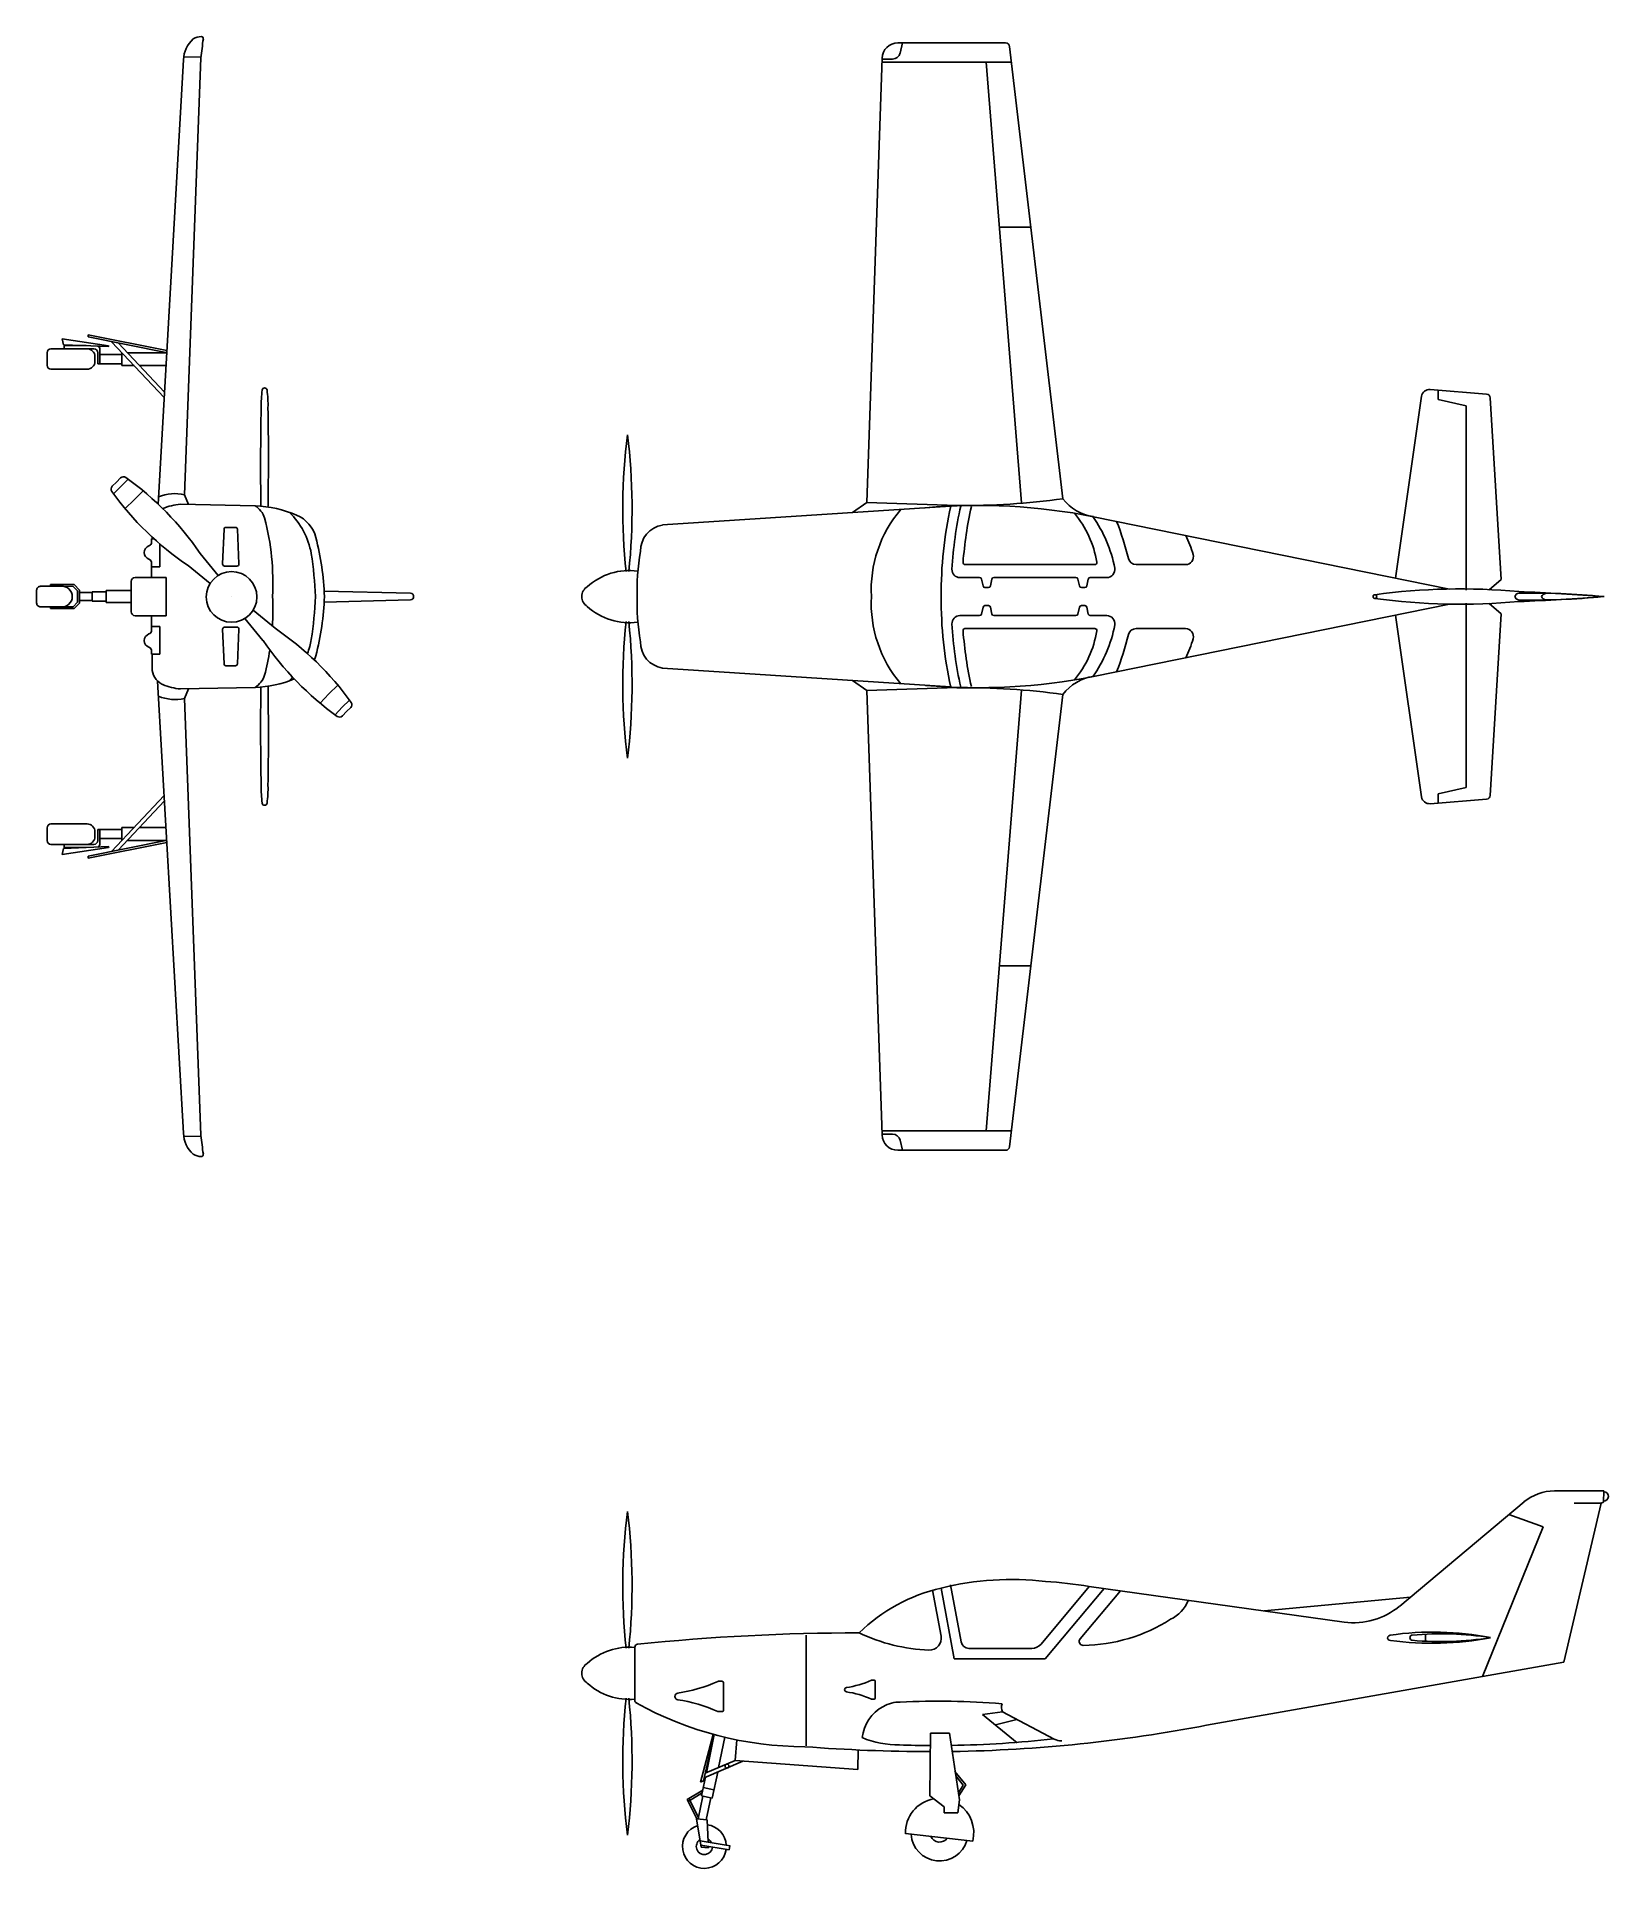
# Model space of a CAD drawing. Extents: x -1 to 396, y 31 to 494.
import ezdxf

# ---------------------------------------------------------------- set-up
doc = ezdxf.new("R2010")
doc.units = 0
doc.header["$LTSCALE"] = 0.000394
doc.header["$MEASUREMENT"] = 0
doc.layers.add('NEWSTUFF', color=7, linetype='CONTINUOUS')

msp = doc.modelspace()

# ---------------------------------------------------------------- linework, layer by layer
at = {"layer": 'NEWSTUFF', "linetype": 'CONTINUOUS'}
for p, q in [((216.95, 492.4), (244.18, 492.4)), ((217.52, 489.85), (218.11, 492.4)), ((258.67, 377.21), (245.17, 491.52)), ((30.02, 375.87), (36.46, 488.1)), ((36.5, 488.84), (40.88, 488.89)), ((36.72, 378.23), (40.86, 488.62)), ((209.15, 376.24), (212.96, 488.54)), ((212.92, 487.53), (245.64, 487.53)), ((212.95, 488.31), (215.57, 488.31)), ((248.16, 376.16), (239.29, 487.53)), ((242.61, 445.81), (250.57, 445.81)), ((17.5, 415.86), (5.75, 417.63)), ((5.75, 417.63), (6.14, 416.12)), ((12.32, 418.09), (12.38, 418.62)), ((31.95, 414.16), (12.32, 418.09)), ((32.24, 414.64), (12.38, 418.62)), ((31.56, 402.77), (18.28, 416.9)), ((1.96, 410.94), (1.96, 414.11)), ((2.96, 415.11), (12.07, 415.11)), ((6.14, 416.12), (17.57, 415.66)), ((6.33, 415.15), (6.33, 415.9)), ((6.33, 415.9), (11.81, 415.9)), ((13.79, 415.11), (11.97, 415.11)), ((14.07, 413.11), (14.07, 411.94)), ((14.79, 411.33), (14.79, 414.11)), ((15.34, 413.63), (15.34, 414.9)), ((20.85, 413.63), (15.34, 413.63)), ((15.34, 413.63), (15.34, 411.33)), ((17.57, 415.66), (17.5, 415.86)), ((31.64, 404.11), (19.93, 416.57)), ((20.85, 414.09), (20.85, 410.88)), ((32.21, 414.09), (22.26, 414.09)), ((12.07, 409.94), (2.96, 409.94)), ((15.34, 411.33), (14.79, 411.33)), ((15.34, 411.33), (20.85, 411.33)), ((20.85, 410.88), (23.94, 410.88)), ((25.28, 410.88), (32.03, 410.88)), ((342.74, 357.15), (349.29, 403.11)), ((351.43, 404.82), (365.73, 403.65)), ((353.5, 402.32), (353.47, 404.65)), ((360.53, 400.71), (353.5, 402.32)), ((360.53, 354.14), (360.53, 400.71)), ((366.64, 402.71), (369.39, 356.83)), ((18.45, 380.35), (19.53, 381.39)), ((18.75, 378.48), (20.63, 380.29)), ((20.56, 382.46), (19.53, 381.39)), ((22.43, 382.18), (20.63, 380.29)), ((21.7, 374.7), (24, 376.92)), ((26.22, 379.23), (24, 376.92)), ((35.68, 375.82), (54.55, 375.44)), ((36.72, 378.23), (37.74, 375.78)), ((157.49, 370.6), (230.25, 375.33)), ((205.46, 373.72), (209.15, 376.24)), ((209.15, 376.24), (231.95, 375.47)), ((266.39, 372.67), (356.33, 354.39)), ((29.02, 367.05), (28.37, 367.05)), ((28.37, 367.05), (28.37, 366.24)), ((30.43, 360.01), (30.43, 365.8)), ((46.33, 360.72), (46.69, 369.49)), ((49.58, 369.97), (47.18, 369.97)), ((50.44, 360.72), (50.08, 369.49)), ((40.64, 363.38), (45.21, 357.82)), ((32.04, 357.32), (24.23, 357.32)), ((28.37, 360.01), (28.37, 360.98)), ((28.37, 360.01), (28.37, 357.32)), ((28.37, 360.01), (30.43, 360.01)), ((32.04, 352.48), (32.04, 357.32)), ((37.59, 360.31), (43.16, 355.77)), ((46.83, 360.2), (49.94, 360.2)), ((232.62, 357.29), (237.62, 357.29)), ((233.92, 360.57), (266.73, 360.57)), ((238.11, 356.89), (238.48, 355.16)), ((240.73, 356.89), (240.37, 355.16)), ((241.22, 357.29), (261.97, 357.29)), ((262.46, 356.89), (262.83, 355.16)), ((265.08, 356.89), (264.72, 355.16)), ((265.57, 357.29), (269.78, 357.29)), ((277.16, 360.57), (289.65, 360.57)), ((369.39, 356.83), (366.35, 354.2)), ((-0.67, 352.48), (-0.67, 354.09)), ((-0.67, 352.48), (-0.67, 350.87)), ((5.61, 355.08), (0.33, 355.09)), ((2.87, 355.53), (8.79, 355.53)), ((2.87, 355.53), (2.91, 355.08)), ((2.99, 355.08), (8.56, 355.06)), ((8.56, 355.06), (9.65, 353.93)), ((8.79, 355.53), (10.15, 354.11)), ((9.65, 353.93), (9.68, 352.44)), ((9.65, 351.03), (9.68, 352.52)), ((10.15, 354.11), (10.18, 352.48)), ((10.15, 350.85), (10.18, 352.48)), ((10.16, 353.48), (13.39, 353.48)), ((13.39, 353.48), (13.39, 353.68)), ((13.39, 353.68), (16.91, 353.68)), ((13.39, 353.48), (13.39, 352.48)), ((13.39, 351.48), (13.39, 352.48)), ((16.91, 353.68), (16.91, 353.99)), ((16.91, 353.99), (23.23, 353.99)), ((16.91, 353.68), (16.91, 352.48)), ((16.91, 351.29), (16.91, 352.48)), ((23.23, 356.32), (23.23, 352.48)), ((23.23, 348.64), (23.23, 352.48)), ((32.04, 352.48), (32.04, 347.64)), ((48.59, 352.4), (48.59, 352.4)), ((93.81, 353.32), (71.97, 353.86)), ((238.97, 354.77), (239.88, 354.77)), ((263.32, 354.77), (264.23, 354.77)), ((5.61, 349.88), (0.33, 349.87)), ((2.87, 349.43), (2.91, 349.88)), ((2.87, 349.43), (8.79, 349.43)), ((2.99, 349.88), (8.56, 349.9)), ((8.56, 349.9), (9.65, 351.03)), ((8.79, 349.43), (10.15, 350.85)), ((10.16, 351.48), (13.39, 351.48)), ((13.39, 351.48), (13.39, 351.29)), ((13.39, 351.29), (16.91, 351.29)), ((16.91, 351.29), (16.91, 350.97)), ((16.91, 350.97), (23.23, 350.97)), ((32.04, 347.64), (24.23, 347.64)), ((28.37, 344.95), (28.37, 347.64)), ((59.58, 344.48), (54.01, 349.03)), ((93.81, 351.64), (71.97, 351.11)), ((232.62, 347.68), (237.62, 347.68)), ((238.11, 348.07), (238.48, 349.8)), ((238.97, 350.2), (239.88, 350.2)), ((240.73, 348.07), (240.37, 349.8)), ((241.22, 347.68), (261.97, 347.68)), ((262.46, 348.07), (262.83, 349.8)), ((263.32, 350.2), (264.23, 350.2)), ((265.08, 348.07), (264.72, 349.8)), ((265.57, 347.68), (269.78, 347.68)), ((266.39, 332.29), (356.33, 350.57)), ((342.74, 347.81), (349.29, 301.85)), ((360.53, 350.82), (360.53, 304.26)), ((369.39, 348.13), (366.35, 350.76)), ((366.64, 302.25), (369.39, 348.13)), ((28.37, 344.95), (30.43, 344.95)), ((28.37, 344.95), (28.37, 343.98)), ((30.43, 344.95), (30.43, 337.91)), ((46.33, 344.24), (46.69, 335.47)), ((46.83, 344.76), (49.94, 344.76)), ((50.44, 344.24), (50.08, 335.47)), ((56.53, 341.42), (51.97, 346.98)), ((233.92, 344.39), (266.73, 344.39)), ((277.16, 344.39), (289.65, 344.39)), ((28.37, 338.72), (28.37, 337.91)), ((30.43, 337.91), (28.37, 337.91)), ((28.54, 337.88), (28.54, 333.72)), ((49.58, 334.99), (47.18, 334.99)), ((157.49, 334.36), (230.25, 329.64)), ((29.9, 331.11), (36.46, 216.86)), ((35.68, 329.14), (54.55, 329.53)), ((36.72, 326.74), (37.74, 329.18)), ((75.47, 330.09), (73.17, 327.87)), ((205.46, 331.24), (209.15, 328.72)), ((209.15, 328.72), (231.95, 329.49)), ((209.15, 328.72), (212.96, 216.43)), ((248.16, 328.8), (239.29, 217.44)), ((36.72, 326.74), (40.86, 216.34)), ((70.95, 325.56), (73.17, 327.87)), ((74.74, 322.62), (76.54, 324.5)), ((78.42, 326.31), (76.54, 324.5)), ((78.72, 324.44), (77.64, 323.41)), ((258.67, 327.75), (245.17, 213.44)), ((76.61, 322.33), (77.64, 323.41)), ((31.56, 302.2), (18.28, 288.07)), ((351.43, 300.14), (365.73, 301.31)), ((353.5, 302.64), (353.47, 300.31)), ((360.53, 304.26), (353.5, 302.64)), ((31.64, 300.85), (19.93, 288.4)), ((1.96, 294.02), (1.96, 290.85)), ((12.07, 295.02), (2.96, 295.02)), ((14.07, 291.85), (14.07, 293.02)), ((14.79, 293.63), (14.79, 290.85)), ((15.34, 293.63), (14.79, 293.63)), ((15.34, 293.63), (20.85, 293.63)), ((15.34, 291.33), (15.34, 293.63)), ((20.85, 294.09), (23.94, 294.09)), ((20.85, 290.87), (20.85, 294.09)), ((25.28, 294.09), (32.03, 294.09)), ((2.96, 289.85), (12.07, 289.85)), ((17.5, 289.1), (5.75, 287.33)), ((5.75, 287.33), (6.14, 288.84)), ((6.14, 288.84), (17.57, 289.3)), ((6.33, 289.81), (6.33, 289.07)), ((6.33, 289.07), (11.81, 289.07)), ((13.79, 289.85), (11.97, 289.85)), ((31.95, 290.81), (12.32, 286.87)), ((32.24, 290.33), (12.38, 286.34)), ((20.85, 291.33), (15.34, 291.33)), ((15.34, 291.33), (15.34, 290.07)), ((17.57, 289.3), (17.5, 289.1)), ((32.21, 290.87), (22.26, 290.87)), ((12.32, 286.87), (12.38, 286.34)), ((242.61, 259.16), (250.57, 259.16)), ((36.5, 216.12), (40.88, 216.07)), ((212.92, 217.44), (245.64, 217.44)), ((212.95, 216.66), (215.57, 216.66)), ((217.52, 215.11), (218.11, 212.56)), ((216.95, 212.56), (244.18, 212.56)), ((395.36, 126.49), (382.87, 126.48)), ((395.36, 126.49), (395.23, 123.66)), ((343.76, 97.37), (375.18, 123.68)), ((380.06, 117.38), (371.37, 120.49)), ((394.64, 123.4), (385.21, 83.18)), ((394.64, 123.4), (387.87, 123.39)), ((395.23, 123.66), (394.64, 123.4)), ((364.68, 79.56), (380.06, 117.38)), ((227.94, 101.93), (231.22, 84.06)), ((230.29, 102.72), (232.94, 88.33)), ((253.14, 87.77), (265.33, 102.33)), ((265.33, 102.33), (329.71, 93.34)), ((225.75, 101.37), (227.87, 89.79)), ((254.18, 84.06), (269.05, 101.79)), ((263.03, 89.08), (273.24, 101.26)), ((309.54, 96.16), (346.47, 99.63)), ((193.77, 90.03), (193.77, 62.08)), ((350.27, 90.28), (350.27, 88.5)), ((150.49, 86.96), (150.49, 73.54)), ((231.22, 84.06), (254.18, 84.06)), ((234.91, 86.69), (250.84, 86.69)), ((385.22, 83.18), (294.97, 67.26)), ((171.44, 78.34), (171.63, 78.38)), ((172.46, 78.38), (171.63, 78.38)), ((172.93, 77.91), (172.93, 71.18)), ((210.96, 78.66), (210.44, 78.66)), ((211.26, 78.36), (211.26, 74.11)), ((171.44, 70.75), (171.63, 70.71)), ((172.46, 70.71), (171.63, 70.71)), ((210.96, 73.81), (210.44, 73.81)), ((238.38, 70.01), (243.42, 70.65)), ((247.12, 62.78), (238.38, 70.01)), ((243.42, 70.65), (256.47, 63.75)), ((167.1, 52.84), (170.29, 64.96)), ((170.58, 64.89), (167.82, 53.17)), ((170.58, 64.89), (168.57, 55.23)), ((225.23, 65.24), (225.02, 49.46)), ((225.23, 65.24), (230.03, 65.24)), ((232.52, 48.39), (230.03, 65.24)), ((241.59, 67.36), (247.04, 68.74)), ((173.25, 64.21), (171.66, 56.56)), ((175.82, 58.32), (176.29, 63.54)), ((206.83, 56.11), (206.89, 61.02)), ((168.01, 53.96), (177.8, 58.18)), ((168.27, 55.11), (175.83, 58.36)), ((175.82, 58.32), (206.83, 56.11)), ((231.38, 55.59), (234.09, 52.17)), ((167.82, 53.17), (167.1, 52.84)), ((168.33, 54.11), (167.36, 49.44)), ((167.8, 51.51), (170.44, 50.95)), ((171.43, 55.44), (170.06, 48.85)), ((231.62, 54.49), (233.48, 52.13)), ((233.48, 52.13), (232.26, 50.18)), ((234.09, 52.17), (232.37, 49.42)), ((163.74, 48.46), (167.66, 50.87)), ((166.16, 43.62), (163.74, 48.46)), ((164.39, 48.28), (167.52, 50.19)), ((166.57, 43.94), (164.39, 48.28)), ((167.69, 49.37), (166.49, 43.58)), ((167.36, 49.44), (170.06, 48.85)), ((169.7, 48.93), (168.54, 43.34)), ((225.02, 49.46), (228.67, 46.6)), ((228.67, 46.6), (228.67, 45.16)), ((232.09, 45.16), (232.52, 48.39)), ((166.11, 43.63), (168.73, 43.32)), ((166.11, 43.63), (167.22, 36.43)), ((169.06, 37.67), (168.73, 43.32)), ((232.09, 45.16), (228.67, 45.16)), ((166.98, 38.01), (174.54, 36.77)), ((218.85, 39.86), (235.87, 38)), ((167.14, 36.92), (174.35, 35.74)), ((167.22, 36.43), (169.14, 36.29)), ((169.14, 36.29), (169.12, 36.6)), ((174.35, 35.74), (174.49, 36.77))]:
    msp.add_line(p, q, dxfattribs=at)
for centre, radius in [((48.59, 352.4), 6.39), ((173.78, 56.94), 0.493), ((164.12, 48.39), 0.279)]:
    msp.add_circle(centre, radius, dxfattribs=at)
for centre, radius, start, end in [((43.47, 488.09), 7.01, 130.8314, 179.8856), ((40.93, 490.17), 3.81, 89.4254, 122.3421), ((123.87, 480.73), 83.38, 171.2529, 174.5692), ((40.96, 493.49), 0.5, 351.2529, 89.4254), ((216.95, 488.4), 4, 90, 178.0567), ((244.18, 491.4), 1, 6.7325, 90), ((215.57, 490.31), 2, 270, 346.8789), ((2.96, 414.11), 1, 90, 180), ((12.07, 413.11), 2, 0, 90), ((13.79, 414.11), 1, 0, 90), ((14.34, 414.9), 1, 0, 61.571), ((2.96, 410.94), 1, 180, 270), ((12.07, 411.94), 2, 270, 0), ((84.82, 400.83), 28.75, 172.3139, 181.2088), ((56.94, 404.61), 0.617, 6.0916, 173.7899), ((29.05, 400.89), 28.75, 358.6726, 7.5675), ((351.27, 402.83), 2, 85.3184, 171.8889), ((365.65, 402.65), 1, 3.4271, 85.3184), ((781.75, 385.83), 725.82, 178.86335, 180.82914), ((-667.92, 387.33), 725.82, 359.05228, 1.01807), ((298.56, 374.64), 151.12, 172.8877, 186.0147), ((-1.32, 374.64), 151.12, 353.9853, 7.1123), ((19.15, 379.63), 1, 133.8942, 215.6569), ((21.28, 381.77), 1, 54.4751, 136.2378), ((-22.55, 320.37), 76.44, 34.2342, 54.4751), ((80.45, 423.61), 76.44, 215.6569, 235.8977), ((34.31, 367.62), 10.88, 77.2056, 112.6543), ((36.91, 360.97), 14.9, 94.7304, 112.5613), ((51.26, 370.4), 6.01, 18.9238, 56.899), ((53.35, 345.99), 29.47, 66.6329, 87.6662), ((237.23, 224.17), 151.34, 78.8908, 95.0397), ((329.85, 353.34), 101.94, 167.5321, 180.4836), ((332.38, 353.34), 101.94, 167.5321, 176.59), ((234.23, 552.51), 177, 269.2396, 277.9355), ((335.06, 353.2), 101.94, 167.5321, 175.5521), ((267.97, 384.21), 11.64, 216.915, 262.1943), ((-7.12, 355.82), 66.16, 357.1042, 14.4661), ((49.71, 359.89), 19.34, 10.3176, 45.9284), ((61.89, 365.42), 8.25, 14.079, 67.5637), ((158.54, 364.04), 6.61, 98.964, 181.1973), ((241.58, 354.19), 31.36, 139.6153, 183.1286), ((241.98, 357.09), 25.57, 9.1341, 40.0471), ((239.36, 353.58), 32.96, 10.6182, 35.4796), ((201.88, 343.98), 75.54, 13.8725, 21.3554), ((27.37, 366.24), 1, 290.0635, 0), ((47.18, 369.47), 0.5, 90, 177.6605), ((49.58, 369.47), 0.5, 2.3395, 90), ((2.22, 350.08), 69.86, 1.97, 14.3785), ((264.16, 355.14), 28.55, 16.2376, 26.6251), ((28.33, 363.61), 1.8, 110.0635, 249.9365), ((27.37, 360.98), 1, 0, 69.9365), ((-21.29, 349.06), 91.14, 2.1495, 9.0185), ((208.19, 353.89), 57.14, 169.9129, 182.0041), ((233.92, 361.07), 0.5, 175.5521, 270), ((266.73, 361.07), 0.5, 270, 9.1341), ((277.16, 362.57), 2, 193.8725, 270), ((289.65, 362.57), 2, 270, 16.2376), ((24.23, 356.32), 1, 90, 180), ((46.83, 360.7), 0.5, 177.6605, 270), ((49.94, 360.7), 0.5, 270, 2.3395), ((149.09, 343.33), 15.75, 82.1797, 132.3517), ((232.62, 359.29), 2, 176.59, 270), ((237.62, 356.79), 0.5, 11.9551, 90), ((241.22, 356.79), 0.5, 90, 168.0449), ((261.97, 356.79), 0.5, 11.9551, 90), ((265.57, 356.79), 0.5, 90, 168.0449), ((269.78, 359.29), 2, 270, 10.6182), ((0.33, 354.09), 1, 89.9975, 180), ((5.73, 352.48), 2.61, 359.9889, 95.9522), ((5.73, 352.48), 2.61, 264.0478, 0.0111), ((-7.12, 349.14), 66.16, 356.4349, 2.8958), ((-21.29, 355.9), 91.14, 350.9815, 357.8505), ((2.22, 354.88), 69.86, 345.6215, 358.03), ((93.79, 352.51), 0.811, 357.8542, 88.6016), ((93.79, 352.45), 0.811, 271.3984, 2.1458), ((140.01, 352.44), 2.95, 121.0894, 179.2097), ((140.01, 352.52), 2.95, 180.7903, 238.9106), ((208.19, 351.07), 57.14, 177.9959, 190.0871), ((241.58, 350.77), 31.36, 176.8714, 220.3847), ((329.85, 351.62), 101.94, 179.5164, 192.4679), ((238.97, 355.27), 0.5, 191.9551, 270), ((239.88, 355.27), 0.5, 270, 348.0449), ((263.32, 355.27), 0.5, 191.9551, 270), ((264.23, 355.27), 0.5, 270, 348.0449), ((337.51, 352.48), 0.479, 359.7084, 180.2916), ((337.51, 352.48), 0.479, 179.7084, 0.2916), ((359.11, 192.43), 161.99, 84.7844, 97.6861), ((359.11, 512.54), 161.99, 262.3139, 275.2156), ((374.03, 352.12), 1.24, 98.552, 163.2261), ((374.03, 352.84), 1.24, 196.7739, 261.448), ((350.12, -238.41), 592.63, 85.61556, 87.70683), ((377.03, 169.03), 184.35, 84.3582, 90.9915), ((377.03, 535.94), 184.35, 269.0085, 275.6418), ((350.12, 943.38), 592.63, 272.29317, 274.38444), ((380.92, 351.85), 1.46, 98.1745, 154.398), ((380.92, 353.11), 1.46, 205.602, 261.8255), ((0.33, 350.87), 1, 180, 270.0025), ((24.23, 348.64), 1, 180, 270), ((149.09, 361.63), 15.75, 227.6483, 277.8203), ((232.62, 345.68), 2, 90, 183.41), ((237.62, 348.18), 0.5, 270, 348.0449), ((238.97, 349.7), 0.5, 90, 168.0449), ((239.88, 349.7), 0.5, 11.9551, 90), ((241.22, 348.18), 0.5, 191.9551, 270), ((261.97, 348.18), 0.5, 270, 348.0449), ((263.32, 349.7), 0.5, 90, 168.0449), ((264.23, 349.7), 0.5, 11.9551, 90), ((265.57, 348.18), 0.5, 191.9551, 270), ((269.78, 345.68), 2, 349.3818, 90), ((28.33, 341.35), 1.8, 110.0635, 249.9365), ((27.37, 343.98), 1, 290.0635, 0), ((46.83, 344.26), 0.5, 90, 182.3395), ((49.94, 344.26), 0.5, 357.6605, 90), ((16.72, 281.18), 76.44, 35.6569, 55.8977), ((298.56, 330.32), 151.12, 173.9853, 187.1123), ((-1.32, 330.32), 151.12, 352.8877, 6.0147), ((332.38, 351.62), 101.94, 183.41, 192.4679), ((233.92, 343.89), 0.5, 90, 184.4479), ((335.06, 351.76), 101.94, 184.4479, 192.4679), ((241.98, 347.87), 25.57, 319.9529, 350.8659), ((239.36, 351.38), 32.96, 324.5204, 349.3818), ((266.73, 343.89), 0.5, 350.8659, 90), ((201.88, 360.99), 75.54, 338.6446, 346.1275), ((277.16, 342.39), 2, 90, 166.1275), ((289.65, 342.39), 2, 343.7624, 90), ((27.37, 338.72), 1, 0, 69.9365), ((119.73, 384.42), 76.44, 214.2342, 234.4751), ((-7.12, 349.14), 66.16, 345.5339, 351.1631), ((49.71, 345.08), 19.34, 338.8816, 349.6824), ((158.54, 340.93), 6.61, 178.8027, 261.036), ((264.16, 349.82), 28.55, 333.3749, 343.7624), ((33.08, 334.43), 4.59, 187.497, 251.0468), ((47.18, 335.49), 0.5, 182.3395, 270), ((49.58, 335.49), 0.5, 270, 357.6605), ((61.89, 339.54), 8.25, 338.01, 345.921), ((36.91, 343.99), 14.9, 247.4387, 265.2696), ((51.26, 334.56), 6.01, 303.101, 341.0762), ((53.35, 358.97), 29.47, 272.3338, 292.0587), ((781.75, 319.14), 725.82, 179.17086, 181.13665), ((-667.92, 317.63), 725.82, 358.98193, 0.94772), ((49.71, 345.08), 19.34, 314.0716, 317.7516), ((237.23, 480.79), 151.34, 264.9603, 281.1092), ((234.23, 152.45), 177, 82.0645, 90.7604), ((267.97, 320.76), 11.64, 97.8057, 143.085), ((34.31, 337.34), 10.88, 247.3457, 282.7944), ((78.02, 325.16), 1, 313.8942, 35.6569), ((75.89, 323.02), 1, 234.4751, 316.2378), ((84.82, 304.13), 28.75, 178.7912, 187.6861), ((29.05, 304.07), 28.75, 352.4325, 1.3274), ((351.27, 302.14), 2, 188.1111, 274.6816), ((365.65, 302.31), 1, 274.6816, 356.5729), ((56.94, 300.35), 0.617, 186.2101, 353.9084), ((2.96, 294.02), 1, 90, 180), ((12.07, 293.02), 2, 0, 90), ((12.07, 291.85), 2, 270, 0), ((2.96, 290.85), 1, 180, 270), ((13.79, 290.85), 1, 270, 0), ((14.34, 290.07), 1, 298.429, 0), ((43.47, 216.87), 7.01, 180.1144, 229.1686), ((123.87, 224.23), 83.38, 185.4308, 188.7471), ((216.95, 216.56), 4, 181.9433, 270), ((215.57, 214.66), 2, 13.1211, 90), ((244.18, 213.56), 1, 270, 353.2675), ((40.93, 214.79), 3.81, 237.6579, 270.5746), ((40.96, 211.48), 0.5, 270.5746, 8.7471), ((382.88, 114.48), 12, 90.0599, 129.947), ((395.3, 125.08), 1.2, 267.2884, 87.2884), ((298.56, 102.55), 151.12, 172.8877, 186.0147), ((-1.32, 102.55), 151.12, 353.9853, 7.1123), ((237.7, 59.38), 43.66, 102.9272, 134.3851), ((245.61, 31.07), 73.03, 83.1971, 104.0011), ((248.36, 2.8), 100.96, 80.3219, 86.6512), ((281.79, 102.27), 9.2, 296.3519, 337.4704), ((332.2, 111.17), 18, 262.0542, 309.947), ((263.23, 129.62), 42.19, 270.7948, 302.4647), ((206.22, -437.45), 528.04, 89.8977, 95.9859), ((226.61, 131.67), 45.46, 244.6749, 267.722), ((224.92, 89.25), 3, 267.722, 10.4159), ((234.91, 88.69), 2, 190.4159, 270), ((263.8, 88.43), 1, 140.041, 270.7948), ((341.37, 89.34), 0.656, 94.7433, 275.1396), ((352.27, 16.33), 74.48, 78.805, 98.4577), ((351.97, 165.15), 77.19, 262.1499, 281.0218), ((346.99, 89.39), 0.656, 92.8895, 267.1105), ((354.22, 10.7), 79.67, 80.971, 95.2309), ((354.22, 168.07), 79.67, 264.7691, 279.029), ((149.09, 71.24), 15.75, 84.9212, 132.3517), ((151.24, 86.96), 0.75, 95.9859, 180), ((250.84, 89.69), 3, 270, 320.041), ((140.01, 80.35), 2.95, 121.0894, 179.2097), ((140.01, 80.43), 2.95, 180.7903, 238.9106), ((149.09, 89.54), 15.75, 227.6483, 275.0788), ((298.56, 58.23), 151.12, 173.9853, 187.1123), ((-1.32, 58.23), 151.12, 352.8877, 6.0147), ((161.47, 74.55), 0.856, 94.1481, 265.8519), ((155.65, 113.59), 38.63, 278.3787, 294.1263), ((172.46, 77.91), 0.475, 0, 90), ((204.02, 76.24), 0.541, 94.1481, 265.8519), ((200.34, 100.92), 24.41, 278.3787, 294.1263), ((200.34, 51.56), 24.41, 65.8737, 81.6213), ((210.44, 78.36), 0.3, 90, 114.1263), ((210.96, 78.36), 0.3, 0, 90), ((210.96, 74.11), 0.3, 270, 0), ((151.24, 73.54), 0.75, 180, 240.9583), ((193.52, 149.7), 87.86, 240.9583, 269.9575), ((155.65, 35.5), 38.63, 65.8737, 81.6213), ((172.46, 71.18), 0.475, 270, 0), ((218.31, 62.87), 10.45, 118.7382, 173.0648), ((210.44, 74.11), 0.3, 245.8737, 270), ((217.45, 64.54), 8.57, 89.226, 119.0764), ((227.05, -120.64), 193.99, 85.2029, 92.8191), ((245.77, 71.86), 2.62, 162.072, 206.9107), ((224.6, 433.47), 372.91, 270.9389, 280.8771), ((226.32, 491.34), 430.76, 265.6252, 269.8468), ((217.28, 86.67), 24.4, 247.4833, 270.2757), ((226.27, 324.59), 262.47, 268.0627, 269.7642), ((226.27, 324.59), 262.47, 270.9201, 276.5696), ((258.35, 67.22), 3.94, 241.4636, 270.3182), ((227.49, 40.13), 8.64, 99.573, 181.8135), ((227.49, 40.13), 8.64, 345.7542, 55.5813), ((168.07, 36.63), 5.54, 107.818, 352.1657), ((168.07, 36.63), 5.54, 3.0544, 82.3791), ((168.07, 36.63), 2.04, 124.0176, 354.6418), ((168.07, 36.63), 2.04, 26.1851, 62.3109), ((227.49, 40.13), 7.17, 183.4751, 344.0926), ((227.49, 40.13), 2.4, 204.0573, 323.5104)]:
    msp.add_arc(centre, radius, start, end, dxfattribs=at)

doc.saveas('drawing.dxf')
